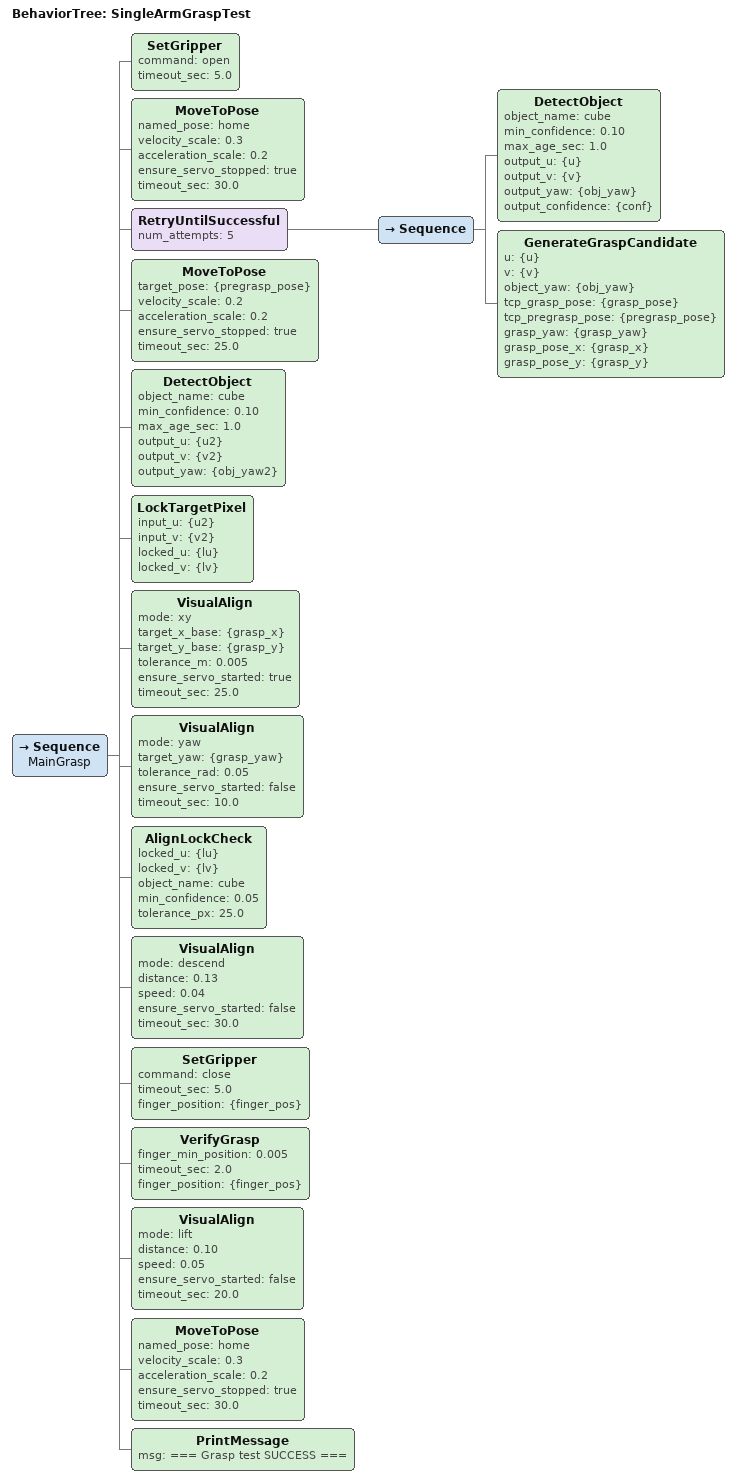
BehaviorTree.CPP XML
<root BTCPP_format="4">
    <BehaviorTree ID="SingleArmGraspTest">

            <Sequence name="MainGrasp">
                <SetGripper command="open" timeout_sec="5.0" />

                <MoveToPose named_pose="home"
                    velocity_scale="0.3" acceleration_scale="0.2"
                    ensure_servo_stopped="true"
                    timeout_sec="30.0" />

                <!--检测 + 生成抓取候选 -->
                <RetryUntilSuccessful num_attempts="5">
                    <Sequence>
                        <DetectObject object_name="cube" min_confidence="0.10" max_age_sec="1.0"
                            output_u="{u}" output_v="{v}"
                            output_yaw="{obj_yaw}" output_confidence="{conf}" />
                        <GenerateGraspCandidate u="{u}" v="{v}" object_yaw="{obj_yaw}"
                            tcp_grasp_pose="{grasp_pose}"
                            tcp_pregrasp_pose="{pregrasp_pose}"
                            grasp_yaw="{grasp_yaw}"
                            grasp_pose_x="{grasp_x}"
                            grasp_pose_y="{grasp_y}" />
                    </Sequence>
                </RetryUntilSuccessful>

                <!-- 粗定位到pregrasp -->
                <MoveToPose target_pose="{pregrasp_pose}"
                    velocity_scale="0.2" acceleration_scale="0.2"
                    ensure_servo_stopped="true"
                    timeout_sec="25.0" />

                <!-- 锁定目标像素（到 pregrasp 后重新检测一次）-->
                <DetectObject object_name="cube"
                    min_confidence="0.10" max_age_sec="1.0"
                    output_u="{u2}" output_v="{v2}"
                    output_yaw="{obj_yaw2}" />
                <LockTargetPixel input_u="{u2}" input_v="{v2}"
                    locked_u="{lu}" locked_v="{lv}" />

                <!-- IBVS 精对齐 -->
                <VisualAlign mode="xy"
                    target_x_base="{grasp_x}" target_y_base="{grasp_y}"
                    tolerance_m="0.005"
                    ensure_servo_started="true"
                    timeout_sec="25.0" />

                <VisualAlign mode="yaw"
                    target_yaw="{grasp_yaw}"
                    tolerance_rad="0.05"
                    ensure_servo_started="false"
                    timeout_sec="10.0" />

                <!-- 对齐后检查 cube 是否漂移 -->
                <AlignLockCheck locked_u="{lu}" locked_v="{lv}"
                    object_name="cube"
                    min_confidence="0.05"
                    tolerance_px="25.0" />

                <!-- 盲降 +抓取 -->
                <VisualAlign mode="descend"
                    distance="0.13"
                    speed="0.04"
                    ensure_servo_started="false"
                    timeout_sec="30.0" />

                <SetGripper command="close" timeout_sec="5.0" finger_position="{finger_pos}" />

                <VerifyGrasp finger_min_position="0.005" timeout_sec="2.0"
                    finger_position="{finger_pos}" />

                <!-- 抬起 -->
                <VisualAlign mode="lift"
                    distance="0.10"
                    speed="0.05"
                    ensure_servo_started="false"
                    timeout_sec="20.0" />

                <!-- 回home -->
                <MoveToPose named_pose="home"
                    velocity_scale="0.3" acceleration_scale="0.2"
                    ensure_servo_stopped="true"
                    timeout_sec="30.0" />

                <PrintMessage msg="=== Grasp test SUCCESS ===" />
            </Sequence>
            <!-- Recovery -->

    </BehaviorTree>
</root>
